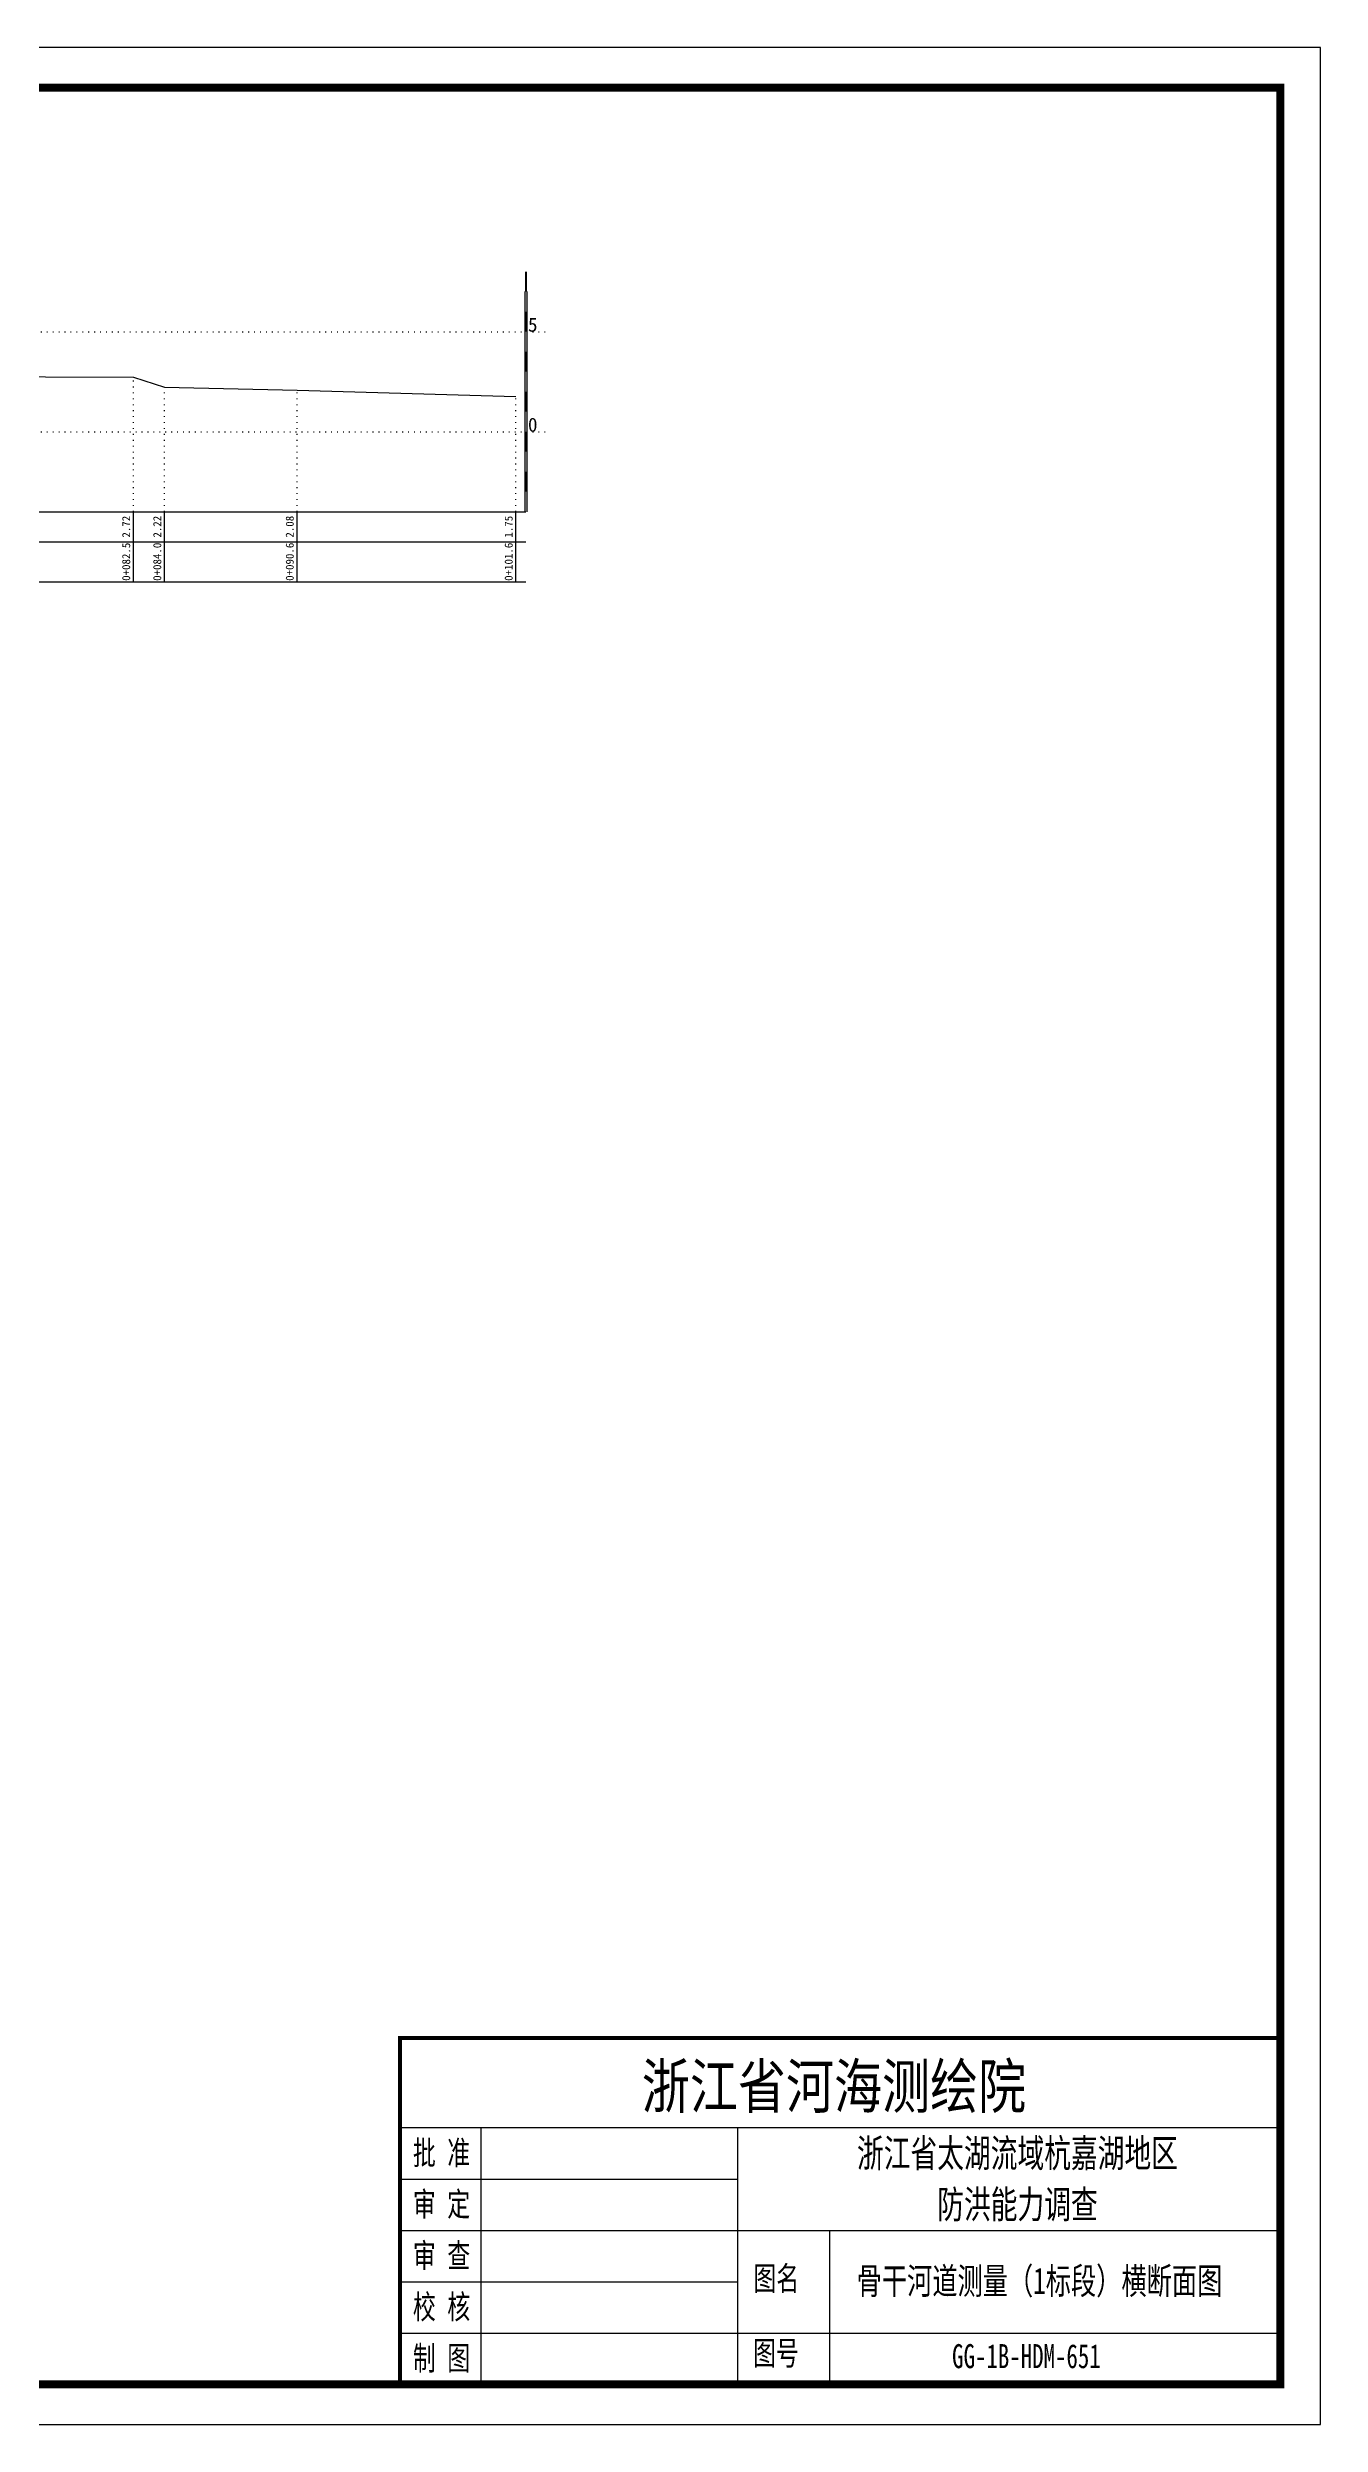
# Model space of a CAD drawing. Header units: millimetres. Extents: x 519117 to 522689, y 3371934 to 3372232.
# Drawn here: x 519377.5 to 519536.5, y 3371934.1 to 3372231.1 of the extents above; entities that cross this region are included whole.
import ezdxf
from ezdxf.enums import TextEntityAlignment as Align

# ---------------------------------------------------------------- set-up
doc = ezdxf.new("R2010")
doc.units = ezdxf.units.MM
doc.header["$LTSCALE"] = 0.4
doc.header["$MEASUREMENT"] = 0
doc.linetypes.add('X4', pattern=[1.6, 0, -1.6])
for name, color, linetype in [('DMX', 1, 'Continuous'), ('TEXT', 7, 'Continuous'), ('zdm1', 5, 'Continuous'), ('ZDMT5', 3, 'Continuous'), ('图框', 7, 'Continuous')]:
    doc.layers.add(name, color=color, linetype=linetype)
doc.styles.add('HDM', font='仿宋_GB2312.ttf')
doc.styles.add('tk2', font='SimSun.ttf', dxfattribs={"width": 0.8})

msp = doc.modelspace()

# ---------------------------------------------------------------- linework, layer by layer
at = {"lineweight": 100, "const_width": 0.5}
msp.add_lwpolyline([(519531.53, 3371982.35), (519421.53, 3371982.35), (519421.53, 3371939.06), (519531.53, 3371939.06), (519531.53, 3371982.35)], dxfattribs=at)
at = {"layer": 'DMX', "linetype": 'Continuous', "flags": 128}
msp.add_lwpolyline([(519366.23, 3372189.94), (519388.26, 3372189.86), (519392.13, 3372188.61), (519408.68, 3372188.26), (519436.03, 3372187.44)], dxfattribs=at)
at = {"layer": 'TEXT', "color": 0}
for p, q in [((519421.53, 3371971.15, 0), (519531.53, 3371971.15, 0)), ((519431.62, 3371971.15, 0), (519431.62, 3371945.48, 0)), ((519463.7, 3371971.15, 0), (519463.7, 3371945.48, 0)), ((519421.53, 3371964.73, 0), (519463.7, 3371964.73, 0)), ((519421.53, 3371958.31, 0), (519463.7, 3371958.31, 0)), ((519463.7, 3371958.31, 0), (519531.53, 3371958.31, 0)), ((519475.18, 3371958.31, 0), (519475.18, 3371939.06, 0)), ((519421.53, 3371951.9, 0), (519463.7, 3371951.9, 0)), ((519421.53, 3371945.48, 0), (519531.53, 3371945.48, 0)), ((519431.62, 3371945.48, 0), (519431.62, 3371939.06, 0)), ((519463.7, 3371945.48, 0), (519463.7, 3371939.06, 0))]:
    msp.add_line(p, q, dxfattribs=at)
at = {"layer": 'zdm1', "linetype": 'Continuous'}
for p, q in [((519437.16, 3372173.06), (519437.16, 3372200.56)), ((519437.41, 3372173.06), (519437.41, 3372200.56)), ((519182.11, 3372173.06), (519437.28, 3372173.06)), ((519170.86, 3372169.31), (519437.28, 3372169.31)), ((519170.86, 3372164.31), (519437.28, 3372164.31))]:
    msp.add_line(p, q, dxfattribs=at)
at = {"layer": 'zdm1', "linetype": 'X4'}
for p, q in [((519178.36, 3372195.56), (519439.78, 3372195.56)), ((519178.36, 3372183.06), (519439.78, 3372183.06))]:
    msp.add_line(p, q, dxfattribs=at)
at = {"layer": 'zdm1', "linetype": 'Continuous', "flags": 128}
for points in [[(519437.28, 3372200.56, 0.25, 0.25, 0), (519437.28, 3372203.06, 0.25, 0.25, 0)], [(519437.28, 3372195.56, 0.25, 0.25, 0), (519437.28, 3372198.06, 0.25, 0.25, 0)], [(519437.28, 3372190.56, 0.25, 0.25, 0), (519437.28, 3372193.06, 0.25, 0.25, 0)], [(519437.28, 3372185.56, 0.25, 0.25, 0), (519437.28, 3372188.06, 0.25, 0.25, 0)], [(519437.28, 3372180.56, 0.25, 0.25, 0), (519437.28, 3372183.06, 0.25, 0.25, 0)], [(519437.28, 3372175.56, 0.25, 0.25, 0), (519437.28, 3372178.06, 0.25, 0.25, 0)]]:
    msp.add_lwpolyline(points, format="xyseb", dxfattribs=at)
at = {"layer": 'ZDMT5', "linetype": 'X4'}
for p, q in [((519388.26, 3372173.06), (519388.26, 3372189.86)), ((519392.13, 3372173.06), (519392.13, 3372188.61)), ((519408.68, 3372173.06), (519408.68, 3372188.26)), ((519436.03, 3372173.06), (519436.03, 3372187.44))]:
    msp.add_line(p, q, dxfattribs=at)
at = {"layer": 'ZDMT5', "linetype": 'Continuous'}
for p, q in [((519388.26, 3372164.31), (519388.26, 3372173.06)), ((519392.13, 3372164.31), (519392.13, 3372173.06)), ((519408.68, 3372164.31), (519408.68, 3372173.06)), ((519436.03, 3372164.31), (519436.03, 3372173.06))]:
    msp.add_line(p, q, dxfattribs=at)
at = {"layer": '图框', "flags": 128}
msp.add_lwpolyline([(519116.53, 3371934.06), (519536.53, 3371934.06), (519536.53, 3372231.06), (519116.53, 3372231.06)], close=True, dxfattribs=at)
at = {"layer": '图框', "const_width": 1, "flags": 128}
msp.add_lwpolyline([(519141.53, 3371939.06), (519531.53, 3371939.06), (519531.53, 3372226.06), (519141.53, 3372226.06)], close=True, dxfattribs=at)

# ---------------------------------------------------------------- texts
at = {"layer": 'TEXT', "color": 7, "ltscale": 8, "style": 'tk2'}
for tag, p, s, height, width in [('浙江省河海测绘院', (519451.75, 3371973.58, 0), '（单位名称）', 5.5, 0.8), ('批 准', (519423.15, 3371966.52, 0), '批准', 3, 0.7), ('审 定', (519423.15, 3371960.1, 0), '审定', 3, 0.7), ('审 查', (519423.15, 3371953.68, 0), '审 查', 3, 0.7), ('图名', (519465.69, 3371950.81, 0), '审查', 3, 0.7), ('校 核', (519423.15, 3371947.27, 0), '校 核', 3, 0.7), ('制 图', (519423.15, 3371940.85, 0), '制 图', 3, 0.7), ('图号', (519465.64, 3371941.48, 0), '图号', 3, 0.7)]:
    msp.add_attdef(tag, p, s, height=height, dxfattribs=dict(at, width=width))
at = {"layer": 'TEXT', "color": 0, "style": 'tk2', "width": 0.7}
for tag, text, height, p in [('浙江省太湖流域杭嘉湖地区', '浙江省太湖流域杭嘉湖地区', 3.5, (519498.68, 3371967.96, -206.67)), ('防洪能力调查', '防洪能力调查', 3.5, (519498.68, 3371961.57, -206.67)), ('骨干河道测量（1标段）横断面图', '骨干河道测量（1标段）横断面图', 3.3, (519501.43, 3371952, -206.67)), ('GG-1B-HDM-651', 'GG-1B-HDM-001', 3, (519499.8, 3371942.6, -206.67))]:
    msp.add_attdef(tag, text=text, height=height, dxfattribs=at).set_placement(p, align=Align.MIDDLE_CENTER)
at = {"layer": 'zdm1', "linetype": 'Continuous', "style": 'HDM'}
for s, p in [('5', (519437.53, 3372195.56)), ('0', (519437.53, 3372183.06))]:
    msp.add_text(s, height=1.75, dxfattribs=at).set_placement(p)
at = {"layer": 'ZDMT5', "linetype": 'Continuous', "style": 'HDM'}
for s, p in [('2.72', (519388.13, 3372171.19)), ('2.22', (519392.01, 3372171.19)), ('2.08', (519408.56, 3372171.19)), ('1.75', (519435.91, 3372171.19)), ('0+082.5', (519388.13, 3372166.81)), ('0+084.0', (519392.01, 3372166.81)), ('0+090.6', (519408.56, 3372166.81)), ('0+101.6', (519435.91, 3372166.81))]:
    msp.add_text(s, height=1, rotation=90, dxfattribs=at).set_placement(p, align=Align.BOTTOM_CENTER)

doc.saveas('drawing.dxf')
